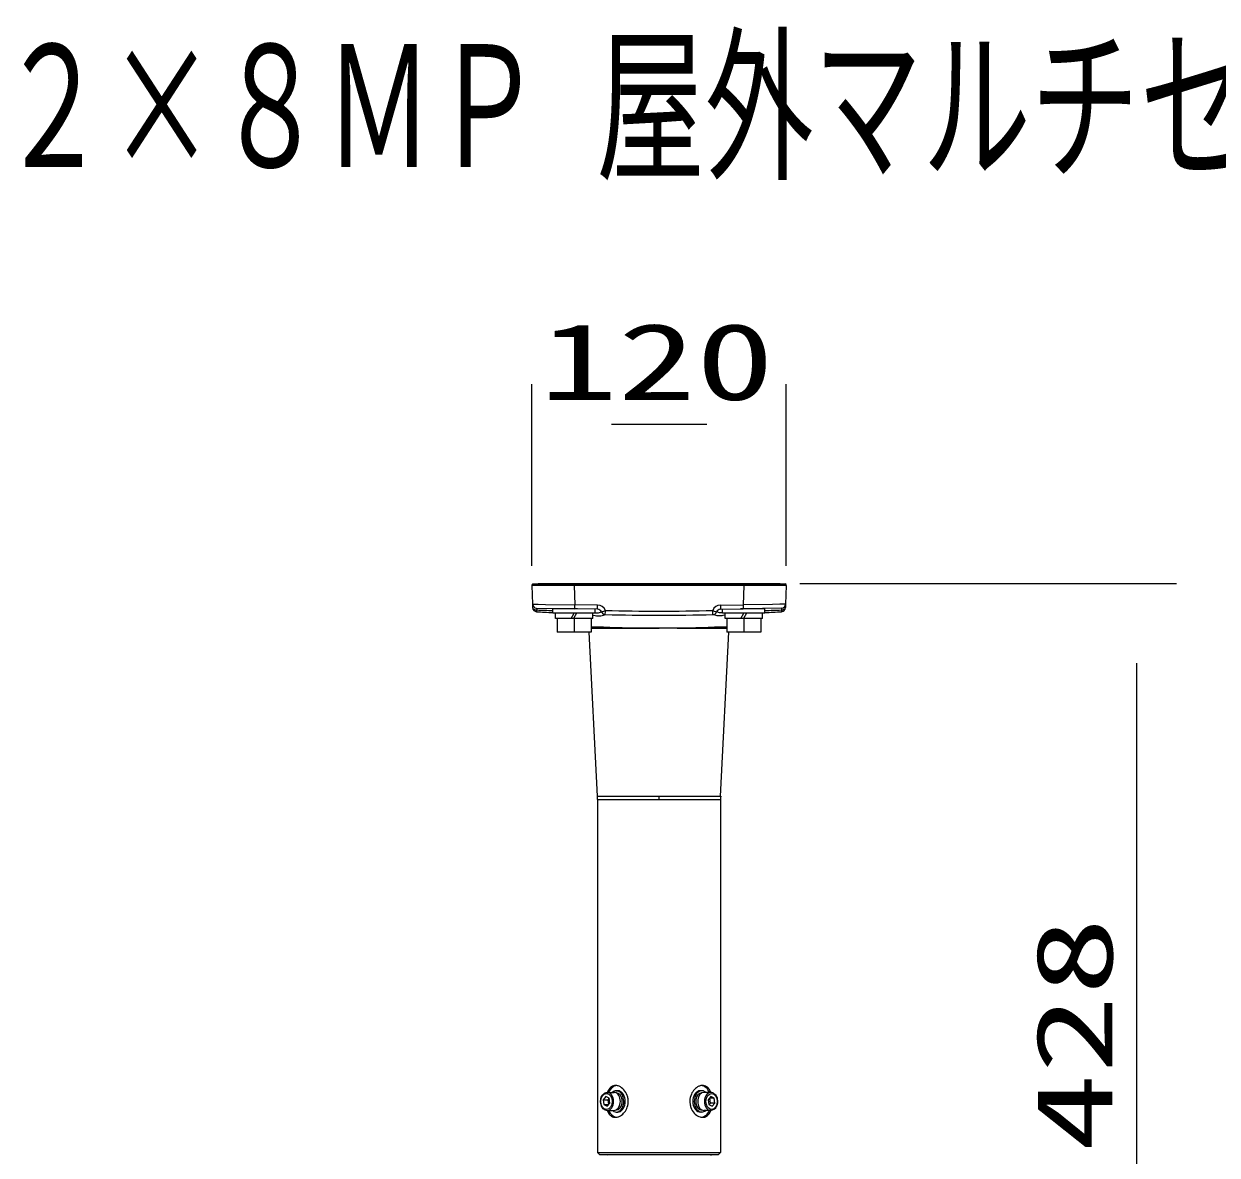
# Model space of a CAD drawing. Units: millimetres on the paper. Extents: x -63 to 65, y -59 to 59.
# Drawn here: x -34.72 to 2.75, y 23.8 to 59.31 of the extents above; entities that cross this region are included whole.
import ezdxf
from ezdxf.enums import TextEntityAlignment as Align

# ---------------------------------------------------------------- set-up
doc = ezdxf.new("R2010")
doc.units = ezdxf.units.MM
doc.layers.add('0-0_MOJI1', color=7, linetype='Continuous')
doc.layers.add('0-2_GAIKEI', color=4, linetype='Continuous', lineweight=9)
doc.layers.add('0-3_SUNPO', color=7, linetype='Continuous', lineweight=9)
doc.styles.add('ＭＳ ゴシック', font='')
doc.styles.get('ＭＳ ゴシック').set_extended_font_data('MS Gothic')

msp = doc.modelspace()

# ---------------------------------------------------------------- linework, layer by layer
at = {"layer": '0-2_GAIKEI', "color": 7}
for p, q in [((-18.771, 41.676), (-18.751, 41.097)), ((-18.74, 41.735), (-10.811, 41.735)), ((-10.78, 41.676), (-10.8, 41.097)), ((-18.751, 41.097), (-18.747, 40.985)), ((-10.8, 41.097), (-10.804, 40.985)), ((-16.71, 35.065), (-16.968, 40.219)), ((-12.841, 35.065), (-12.583, 40.219)), ((-16.708, 34.965), (-16.708, 23.887)), ((-12.843, 34.965), (-12.843, 23.887)), ((-16.708, 23.887), (-16.641, 23.82)), ((-16.641, 23.82), (-12.91, 23.82)), ((-12.843, 23.887), (-12.91, 23.82))]:
    msp.add_line(p, q, dxfattribs=at)
at = {"layer": '0-2_GAIKEI'}
for p, q in [((-18.574, 41.745), (-18.573, 41.745)), ((-18.574, 41.735), (-18.574, 41.745)), ((-18.573, 41.745), (-10.977, 41.745)), ((-18.534, 41.745), (-18.534, 41.735)), ((-17.439, 41.735), (-17.439, 41.676)), ((-17.439, 41.676), (-17.418, 41.076)), ((-12.112, 41.676), (-17.439, 41.676)), ((-17.401, 41.745), (-17.401, 41.735)), ((-12.15, 41.745), (-12.15, 41.735)), ((-12.112, 41.676), (-12.133, 41.076)), ((-12.112, 41.735), (-12.112, 41.676)), ((-11.017, 41.745), (-11.017, 41.735)), ((-10.977, 41.745), (-10.977, 41.735)), ((-10.796, 41.21), (-10.796, 41.211)), ((-18.62, 40.968), (-17.421, 40.947)), ((-17.338, 40.946), (-18.114, 40.946)), ((-18.114, 40.812), (-18.114, 40.946)), ((-17.774, 40.946), (-17.774, 40.953)), ((-16.706, 40.935), (-17.421, 40.947)), ((-16.703, 41.063), (-17.418, 41.076)), ((-16.782, 40.812), (-16.782, 40.936)), ((-13.087, 40.767), (-13.091, 40.896)), ((-12.848, 41.063), (-12.133, 41.076)), ((-12.845, 40.935), (-12.13, 40.947)), ((-12.784, 40.812), (-12.784, 40.936)), ((-11.451, 40.946), (-12.213, 40.946)), ((-10.931, 40.968), (-12.13, 40.947)), ((-11.777, 40.946), (-11.777, 40.953)), ((-11.451, 40.812), (-11.451, 40.946)), ((-16.782, 40.812), (-18.114, 40.812)), ((-18.027, 40.646), (-18.027, 40.812)), ((-16.855, 40.646), (-18.027, 40.646)), ((-17.974, 40.646), (-17.974, 40.219)), ((-17.537, 40.646), (-17.441, 40.812)), ((-17.364, 40.812), (-17.46, 40.646)), ((-17.441, 40.646), (-17.441, 40.219)), ((-16.908, 40.646), (-16.908, 40.219)), ((-16.855, 40.646), (-16.855, 40.812)), ((-16.464, 40.767), (-16.464, 40.767)), ((-13.087, 40.767), (-13.087, 40.767)), ((-11.451, 40.812), (-12.784, 40.812)), ((-12.696, 40.646), (-12.696, 40.812)), ((-11.524, 40.646), (-12.696, 40.646)), ((-12.643, 40.646), (-12.643, 40.219)), ((-12.206, 40.646), (-12.11, 40.812)), ((-12.033, 40.812), (-12.129, 40.646)), ((-12.11, 40.646), (-12.11, 40.219)), ((-11.577, 40.646), (-11.577, 40.219)), ((-11.524, 40.646), (-11.524, 40.812)), ((-16.908, 40.219), (-17.974, 40.219)), ((-16.908, 40.349), (-15.341, 40.349)), ((-16.908, 40.343), (-15.341, 40.343)), ((-15.341, 40.343), (-14.775, 40.343)), ((-14.21, 40.343), (-14.775, 40.343)), ((-14.21, 40.349), (-12.643, 40.349)), ((-14.21, 40.343), (-12.643, 40.343)), ((-11.577, 40.219), (-12.643, 40.219)), ((-16.71, 35.065), (-12.841, 35.065)), ((-16.708, 34.965), (-12.843, 34.965)), ((-14.775, 34.965), (-14.775, 35.065)), ((-16.445, 25.638), (-16.527, 25.538)), ((-16.527, 25.538), (-16.507, 25.386)), ((-16.527, 25.538), (-16.386, 25.538)), ((-16.342, 25.586), (-16.445, 25.638)), ((-16.401, 25.769), (-16.189, 25.769)), ((-16.345, 25.588), (-16.386, 25.538)), ((-16.386, 25.538), (-16.366, 25.386)), ((-16.322, 25.435), (-16.342, 25.586)), ((-16.121, 25.753), (-16.118, 25.753)), ((-16.118, 25.819), (-16.071, 25.819)), ((-13.433, 25.819), (-13.48, 25.819)), ((-13.43, 25.753), (-13.433, 25.753)), ((-13.15, 25.769), (-13.362, 25.769)), ((-13.146, 25.638), (-13.229, 25.538)), ((-13.229, 25.538), (-13.209, 25.386)), ((-13.185, 25.586), (-13.188, 25.588)), ((-13.044, 25.586), (-13.185, 25.586)), ((-13.165, 25.435), (-13.185, 25.586)), ((-13.044, 25.586), (-13.146, 25.638)), ((-13.024, 25.435), (-13.044, 25.586)), ((-16.507, 25.386), (-16.405, 25.335)), ((-16.507, 25.386), (-16.366, 25.386)), ((-16.405, 25.335), (-16.322, 25.435)), ((-16.401, 25.203), (-16.189, 25.203)), ((-16.366, 25.386), (-16.363, 25.385)), ((-16.121, 25.22), (-16.118, 25.22)), ((-16.118, 25.153), (-16.071, 25.153)), ((-13.433, 25.153), (-13.48, 25.153)), ((-13.43, 25.22), (-13.433, 25.22)), ((-13.15, 25.203), (-13.362, 25.203)), ((-13.209, 25.386), (-13.106, 25.335)), ((-13.206, 25.385), (-13.165, 25.435)), ((-13.024, 25.435), (-13.165, 25.435)), ((-13.106, 25.335), (-13.024, 25.435)), ((-16.708, 23.887), (-12.843, 23.887))]:
    msp.add_line(p, q, dxfattribs=at)
for points in [[(-17.439, 41.676), (-18.431, 41.675), (-18.69, 41.676), (-18.77, 41.676), (-18.771, 41.676), (-18.771, 41.676)], [(-10.78, 41.676), (-10.78, 41.676), (-10.804, 41.676), (-10.986, 41.675), (-12.112, 41.676)], [(-18.751, 41.097), (-18.751, 41.097), (-18.751, 41.097), (-18.749, 41.096), (-18.73, 41.096), (-18.573, 41.092), (-18.339, 41.088), (-17.418, 41.076)], [(-18.616, 40.912), (-18.62, 40.866), (-18.621, 40.858), (-18.621, 40.857), (-18.621, 40.857), (-18.622, 40.857), (-18.622, 40.857)], [(-18.62, 40.968), (-18.62, 40.968), (-18.62, 40.967), (-18.62, 40.963), (-18.616, 40.912)], [(-16.782, 40.824), (-16.728, 40.823), (-16.681, 40.825), (-16.642, 40.832), (-16.61, 40.841), (-16.594, 40.848), (-16.586, 40.851), (-16.585, 40.851)], [(-12.784, 40.824), (-12.834, 40.823), (-12.877, 40.826), (-12.913, 40.833), (-12.932, 40.838), (-12.958, 40.848), (-12.965, 40.851), (-12.966, 40.851)], [(-10.8, 41.097), (-10.8, 41.097), (-10.8, 41.097), (-10.802, 41.096), (-10.821, 41.096), (-10.978, 41.092), (-11.212, 41.088), (-12.133, 41.076)], [(-10.931, 40.968), (-10.931, 40.968), (-10.931, 40.967), (-10.931, 40.963), (-10.935, 40.912)], [(-10.935, 40.912), (-10.931, 40.866), (-10.93, 40.858), (-10.93, 40.857), (-10.93, 40.857), (-10.929, 40.857), (-10.929, 40.857)], [(-16.855, 40.747), (-16.779, 40.733), (-16.743, 40.729), (-16.692, 40.726), (-16.646, 40.726), (-16.604, 40.731), (-16.565, 40.739), (-16.522, 40.751), (-16.489, 40.762), (-16.472, 40.767), (-16.464, 40.767)], [(-12.696, 40.747), (-12.772, 40.733), (-12.808, 40.729), (-12.858, 40.726), (-12.905, 40.726), (-12.947, 40.731), (-12.986, 40.739), (-13.029, 40.751), (-13.062, 40.762), (-13.079, 40.767), (-13.087, 40.767)], [(-15.796, 25.726), (-15.82, 25.771), (-15.848, 25.813), (-15.879, 25.851), (-15.913, 25.886), (-15.949, 25.916), (-15.988, 25.941), (-16.026, 25.96), (-16.064, 25.974), (-16.084, 25.98), (-16.103, 25.983), (-16.123, 25.985), (-16.142, 25.986), (-16.176, 25.984), (-16.209, 25.977), (-16.24, 25.965), (-16.27, 25.949), (-16.297, 25.928), (-16.322, 25.904), (-16.346, 25.875), (-16.367, 25.842), (-16.386, 25.807), (-16.402, 25.769)], [(-13.149, 25.769), (-13.169, 25.814), (-13.18, 25.835), (-13.192, 25.856), (-13.212, 25.884), (-13.233, 25.909), (-13.257, 25.931), (-13.283, 25.949), (-13.312, 25.965), (-13.343, 25.977), (-13.376, 25.984), (-13.409, 25.986), (-13.435, 25.985), (-13.461, 25.981), (-13.487, 25.974), (-13.507, 25.968), (-13.527, 25.96), (-13.565, 25.94), (-13.601, 25.916), (-13.634, 25.889), (-13.664, 25.859), (-13.693, 25.826), (-13.719, 25.79), (-13.742, 25.752), (-13.761, 25.711), (-13.78, 25.663), (-13.795, 25.612), (-13.804, 25.56), (-13.809, 25.508), (-13.808, 25.455), (-13.803, 25.402), (-13.798, 25.375), (-13.792, 25.349), (-13.784, 25.322), (-13.776, 25.297), (-13.755, 25.247)], [(-16.475, 25.221), (-16.477, 25.222), (-16.501, 25.237), (-16.525, 25.257), (-16.547, 25.282), (-16.566, 25.31), (-16.582, 25.341), (-16.596, 25.379), (-16.605, 25.419), (-16.61, 25.46), (-16.611, 25.502), (-16.607, 25.543), (-16.598, 25.584), (-16.588, 25.617), (-16.573, 25.65), (-16.555, 25.679), (-16.537, 25.703), (-16.514, 25.725), (-16.492, 25.742), (-16.466, 25.756), (-16.44, 25.765), (-16.413, 25.769), (-16.401, 25.769)], [(-16.402, 25.203), (-16.382, 25.158), (-16.371, 25.137), (-16.359, 25.117), (-16.339, 25.089), (-16.318, 25.064), (-16.294, 25.042), (-16.268, 25.023), (-16.239, 25.007), (-16.208, 24.996), (-16.175, 24.989), (-16.142, 24.987), (-16.116, 24.988), (-16.09, 24.992), (-16.064, 24.998), (-16.044, 25.005), (-16.024, 25.013), (-15.986, 25.032), (-15.95, 25.057), (-15.917, 25.083), (-15.887, 25.113), (-15.858, 25.146), (-15.832, 25.182), (-15.809, 25.221), (-15.789, 25.261), (-15.771, 25.31), (-15.756, 25.36), (-15.747, 25.412), (-15.742, 25.465), (-15.743, 25.518), (-15.748, 25.57), (-15.753, 25.597), (-15.759, 25.624), (-15.767, 25.65), (-15.775, 25.676), (-15.796, 25.726)], [(-13.076, 25.752), (-13.074, 25.75), (-13.05, 25.736), (-13.026, 25.715), (-13.004, 25.69), (-12.985, 25.662), (-12.969, 25.631), (-12.955, 25.594), (-12.946, 25.554), (-12.941, 25.512), (-12.94, 25.471), (-12.944, 25.429), (-12.953, 25.389), (-12.963, 25.356), (-12.978, 25.323), (-12.996, 25.293), (-13.014, 25.269), (-13.037, 25.247), (-13.059, 25.23), (-13.085, 25.217), (-13.111, 25.208), (-13.138, 25.203), (-13.15, 25.203)], [(-13.755, 25.247), (-13.731, 25.202), (-13.703, 25.16), (-13.672, 25.121), (-13.638, 25.087), (-13.602, 25.057), (-13.563, 25.031), (-13.525, 25.012), (-13.487, 24.998), (-13.467, 24.993), (-13.448, 24.989), (-13.428, 24.987), (-13.409, 24.987), (-13.375, 24.989), (-13.342, 24.996), (-13.311, 25.008), (-13.281, 25.024), (-13.254, 25.045), (-13.229, 25.069), (-13.205, 25.098), (-13.184, 25.13), (-13.165, 25.165), (-13.149, 25.203)]]:
    msp.add_lwpolyline(points, dxfattribs=at)
at = {"layer": '0-2_GAIKEI', "color": 7}
for centre, radius, start, end in [((-18.705, 41.679), 0.0666, 121.7883, 182), ((-10.846, 41.679), 0.0666, 358, 58.2117), ((-18.614, 40.99), 0.133, 182, 266.6911), ((-14.775, 107.381), 66.635, 266.69115, 267.12787), ((-14.775, 107.381), 66.635, 272.85993, 273.30885), ((-10.937, 40.99), 0.133, 273.3089, 358), ((-18.707, 34.965), 1.999, 0, 2.8624), ((-10.844, 34.965), 1.999, 177.1376, 180), ((-16.407, 23.834), 0.0333, 270, 336.4237), ((-13.143, 23.834), 0.0333, 203.5763, 270)]:
    msp.add_arc(centre, radius, start, end, dxfattribs=at)
at = {"layer": '0-2_GAIKEI'}
for centre, radius, start, end in [((-18.503, 41.737), 0.0699, 172.9802, 181.2002), ((-11.048, 41.737), 0.0699, 358.7998, 7.0198), ((-18.618, 41.101), 0.133, 182, 269), ((-13.598, 174.388), 133.57, 267.84693, 268.06223), ((-16.708, 40.801), 0.133, 21.8048, 89), ((-16.708, 40.797), 0.267, 21.8048, 89), ((-16.461, 40.9), 0.133, 201.7824, 268.5386), ((-16.46, 40.9), 0.133, 201.8048, 268.5482), ((-14.775, 107.377), 66.502, 268.54815, 271.45185), ((-12.843, 40.797), 0.267, 91, 158.1952), ((-13.091, 40.9), 0.133, 271.4518, 338.1952), ((-13.09, 40.9), 0.133, 271.4615, 338.2175), ((-12.843, 40.801), 0.133, 91, 158.1952), ((-15.953, 174.384), 133.566, 271.93168, 272.15307), ((-10.933, 41.101), 0.133, 271, 358), ((-14.775, 107.381), 66.635, 268.54815, 271.45185), ((-14.775, 88.36), 48.014, 267.4542, 269.3245), ((-14.86, 219.063), 178.714, 269.84576, 270.02714), ((-14.69, 218.383), 178.034, 269.97246, 270.15437), ((-14.776, 88.359), 48.013, 270.6749, 272.5458), ((-13.151, 25.605), 0.164, 63.0337, 90), ((-16.4, 25.367), 0.164, 243.0337, 270)]:
    msp.add_arc(centre, radius, start, end, dxfattribs=at)
for centre, major_axis, ratio, start_param, end_param in [((-18.614, 40.99), (-0.133, -0.005), 0.581677, 0, 1.534874), ((-17.418, 41.08), (0.002, 0.133), 0.000609, 3.141593, 4.677488), ((-16.703, 41.068), (0.002, 0.133), 0.000609, 3.141593, 4.677488), ((-16.46, 40.9), (0.124, 0.05), 0.032405, 3.141593, 4.699425), ((-16.46, 40.9), (0.003, 0.133), 0.000885, 3.141593, 4.677494), ((-13.091, 40.9), (-0.124, 0.05), 0.032405, 1.58376, 3.141593), ((-12.848, 41.068), (-0.002, 0.133), 0.000609, 1.605698, 3.141593), ((-12.133, 41.08), (-0.002, 0.133), 0.000609, 1.605698, 3.141593), ((-10.937, 40.99), (0.133, -0.005), 0.581677, 4.748311, 6.283185), ((-16.071, 25.486), (0, 0.5), 0.707107, 0.099525, 0.968342), ((-13.48, 25.486), (0, -0.5), 0.707107, 2.173251, 3.042067), ((-16.401, 25.486), (0, 0.283), 0.707107, 3.141478, 6.28307), ((-16.118, 25.486), (0, 0.333), 0.707107, 6.283071, 6.837997), ((-16.189, 25.486), (0, 0.283), 0.707107, 5.943348, 6.283071), ((-16.189, 25.486), (0, -0.283), 0.707107, 6.283071, 9.084941), ((-16.118, 25.486), (0, 0.333), 0.707107, 5.943348, 6.283071), ((-16.118, 25.486), (0, -0.333), 0.707107, 6.283071, 9.084941), ((-16.118, 25.486), (0, 0.267), 0.707107, 5.943348, 6.283071), ((-16.118, 25.486), (0, -0.267), 0.707107, 6.283071, 9.084941), ((-16.071, 25.486), (0, 0.333), 0.707107, 5.943348, 6.283071), ((-16.071, 25.486), (0, -0.333), 0.707107, 6.283071, 9.084941), ((-13.48, 25.486), (0, 0.333), 0.707107, 6.283071, 9.084941), ((-13.433, 25.486), (0, 0.333), 0.707107, 6.283071, 9.084941), ((-13.433, 25.486), (0, 0.267), 0.707107, 6.283071, 9.084941), ((-13.362, 25.486), (0, 0.283), 0.707107, 6.283071, 9.084941), ((-13.433, 25.486), (0, 0.333), 0.707107, 5.943348, 6.283071), ((-13.433, 25.486), (0, -0.333), 0.707107, 2.586781, 2.801756), ((-13.15, 25.486), (0, -0.283), 0.707107, 3.141478, 6.28307), ((-16.071, 25.486), (0, 0.5), 0.707107, 2.173251, 3.042067), ((-16.118, 25.486), (0, 0.333), 0.707107, 2.586781, 2.801756), ((-16.118, 25.486), (0, -0.333), 0.707107, 5.943348, 6.283071), ((-13.48, 25.486), (0, -0.333), 0.707107, 5.943348, 6.283071), ((-13.433, 25.486), (0, -0.333), 0.707107, 5.943348, 6.283071), ((-13.433, 25.486), (0, -0.267), 0.707107, 5.943348, 6.283071), ((-13.48, 25.486), (0, -0.5), 0.707107, 0.099525, 0.968342), ((-13.433, 25.486), (0, -0.333), 0.707107, 6.283071, 6.837997), ((-13.362, 25.486), (0, -0.283), 0.707107, 5.943348, 6.283071)]:
    msp.add_ellipse(centre, major_axis=major_axis, ratio=ratio, start_param=start_param, end_param=end_param, dxfattribs=at)
for centre, major_axis in [((-16.425, 25.486), (0, 0.25)), ((-13.126, 25.486), (0, -0.25))]:
    msp.add_ellipse(centre, major_axis=major_axis, ratio=0.707107, dxfattribs=at)
at = {"layer": '0-3_SUNPO'}
for p, q in [((-18.77, 42.301), (-18.77, 47.995)), ((-10.78, 42.301), (-10.78, 47.995)), ((-16.27, 46.745), (-13.28, 46.745)), ((-10.352, 41.745), (1.469, 41.745)), ((0.219, 39.245), (0.219, 15.712))]:
    msp.add_line(p, q, dxfattribs=at)

# ---------------------------------------------------------------- texts
at = {"layer": '0-0_MOJI1', "style": 'ＭＳ ゴシック', "width": 0.65}
msp.add_text('２×８ＭＰ 屋外マルチセンサーＡＩカメラ（天井取付金具付）', height=3.849, dxfattribs=at).set_placement((-35.506, 53.659), align=Align.BOTTOM_LEFT)
at = {"layer": '0-3_SUNPO', "style": 'ＭＳ ゴシック', "width": 1.5}
msp.add_text('120', height=2.405, dxfattribs=at).set_placement((-18.525, 46.783), align=Align.BOTTOM_LEFT)
msp.add_text('428', height=2.405, rotation=90, dxfattribs=at).set_placement((0.182, 23.907), align=Align.BOTTOM_LEFT)

doc.saveas('drawing.dxf')
